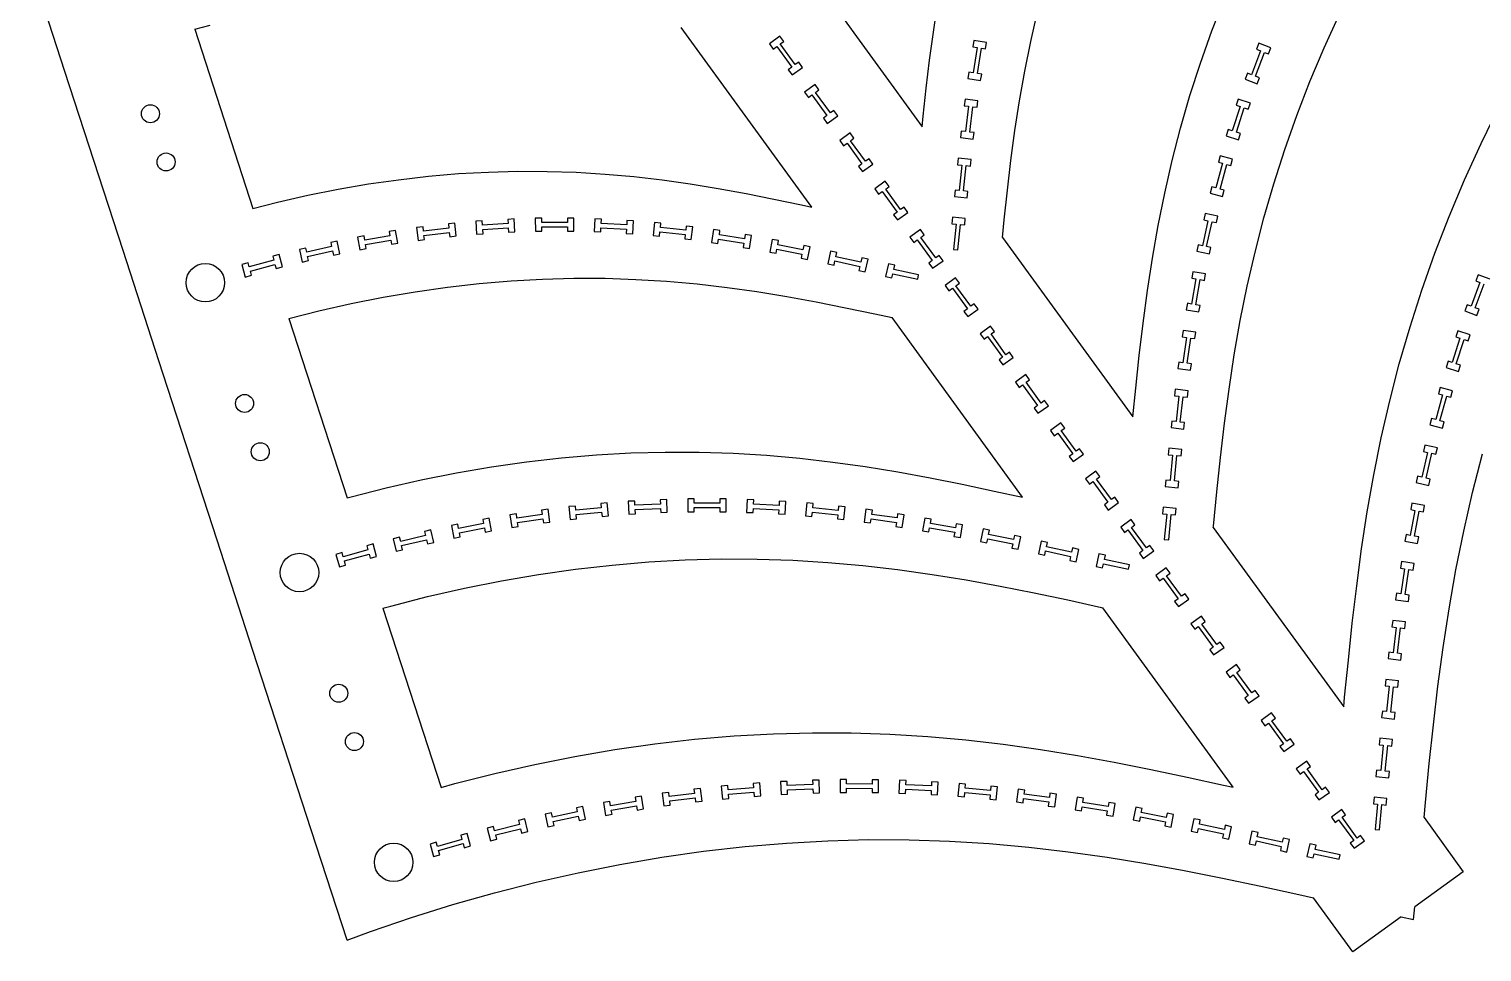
# Model space of a CAD drawing. Header units: inches. Extents: x 4 to 84.1, y 3.9 to 96.4.
# Drawn here: x 47.25 to 68.53, y 58.41 to 71.92 of the extents above; entities that cross this region are included whole.
import ezdxf

# ---------------------------------------------------------------- set-up
doc = ezdxf.new("R2010")
doc.units = ezdxf.units.IN
doc.layers.add('red', color=1, linetype='CONTINUOUS')

msp = doc.modelspace()

# ---------------------------------------------------------------- linework, layer by layer
for p, q in [((58.25, 71.818), (58.097, 71.707)), ((58.306, 71.741), (58.25, 71.818)), ((58.256, 71.704), (58.306, 71.741)), ((61.091, 71.756), (61.077, 71.662)), ((61.278, 71.726), (61.091, 71.756)), ((61.263, 71.632), (61.278, 71.726)), ((65.263, 71.715), (65.229, 71.626)), ((65.439, 71.648), (65.263, 71.715)), ((58.097, 71.707), (58.153, 71.63)), ((58.153, 71.63), (58.204, 71.666)), ((58.204, 71.666), (58.424, 71.364)), ((58.475, 71.402), (58.256, 71.704)), ((61.077, 71.662), (61.138, 71.652)), ((61.138, 71.652), (61.08, 71.283)), ((61.143, 71.273), (61.201, 71.642)), ((61.201, 71.642), (61.263, 71.632)), ((65.287, 71.604), (65.155, 71.254)), ((65.214, 71.232), (65.347, 71.581)), ((65.229, 71.626), (65.287, 71.604)), ((65.347, 71.581), (65.406, 71.559)), ((65.406, 71.559), (65.439, 71.648)), ((58.424, 71.364), (58.373, 71.327)), ((58.373, 71.327), (58.429, 71.25)), ((58.429, 71.25), (58.582, 71.361)), ((58.526, 71.438), (58.475, 71.402)), ((58.582, 71.361), (58.526, 71.438)), ((61.018, 71.293), (61.003, 71.199)), ((61.08, 71.283), (61.018, 71.293)), ((58.765, 71.11), (58.612, 70.999)), ((58.821, 71.033), (58.765, 71.11)), ((61.003, 71.199), (61.19, 71.169)), ((61.205, 71.263), (61.143, 71.273)), ((61.19, 71.169), (61.205, 71.263)), ((65.096, 71.277), (65.062, 71.188)), ((65.062, 71.188), (65.239, 71.12)), ((65.155, 71.254), (65.096, 71.277)), ((65.273, 71.21), (65.214, 71.232)), ((65.239, 71.12), (65.273, 71.21)), ((58.612, 70.999), (58.668, 70.922)), ((58.668, 70.922), (58.718, 70.958)), ((58.718, 70.958), (58.938, 70.656)), ((58.77, 70.996), (58.821, 71.033)), ((58.99, 70.694), (58.77, 70.996)), ((60.962, 70.895), (60.95, 70.8)), ((61.149, 70.872), (60.962, 70.895)), ((61.138, 70.777), (61.149, 70.872)), ((64.96, 70.897), (64.93, 70.806)), ((65.14, 70.839), (64.96, 70.897)), ((58.938, 70.656), (58.887, 70.619)), ((58.943, 70.542), (59.096, 70.654)), ((59.04, 70.731), (58.99, 70.694)), ((59.096, 70.654), (59.04, 70.731)), ((60.95, 70.8), (61.012, 70.792)), ((61.012, 70.792), (60.968, 70.422)), ((61.031, 70.414), (61.076, 70.785)), ((61.076, 70.785), (61.138, 70.777)), ((64.99, 70.787), (64.875, 70.432)), ((64.93, 70.806), (64.99, 70.787)), ((64.935, 70.412), (65.051, 70.767)), ((65.051, 70.767), (65.11, 70.748)), ((65.11, 70.748), (65.14, 70.839)), ((58.887, 70.619), (58.943, 70.542)), ((64.815, 70.451), (64.786, 70.36)), ((64.875, 70.432), (64.815, 70.451)), ((59.279, 70.402), (59.126, 70.291)), ((59.126, 70.291), (59.182, 70.214)), ((59.182, 70.214), (59.233, 70.25)), ((59.233, 70.25), (59.452, 69.948)), ((59.335, 70.325), (59.279, 70.402)), ((59.284, 70.288), (59.335, 70.325)), ((59.504, 69.986), (59.284, 70.288)), ((60.905, 70.429), (60.894, 70.335)), ((60.894, 70.335), (61.082, 70.312)), ((60.968, 70.422), (60.905, 70.429)), ((61.093, 70.406), (61.031, 70.414)), ((61.082, 70.312), (61.093, 70.406)), ((64.786, 70.36), (64.965, 70.302)), ((64.995, 70.393), (64.935, 70.412)), ((64.965, 70.302), (64.995, 70.393)), ((59.555, 70.023), (59.504, 69.986)), ((59.61, 69.946), (59.555, 70.023)), ((60.862, 70.031), (60.852, 69.936)), ((61.05, 70.012), (60.862, 70.031)), ((61.04, 69.917), (61.05, 70.012)), ((64.698, 70.065), (64.673, 69.973)), ((64.88, 70.016), (64.698, 70.065)), ((64.855, 69.924), (64.88, 70.016)), ((59.452, 69.948), (59.402, 69.912)), ((59.402, 69.912), (59.458, 69.835)), ((59.458, 69.835), (59.61, 69.946)), ((60.852, 69.936), (60.914, 69.93)), ((60.914, 69.93), (60.877, 69.558)), ((60.941, 69.552), (60.978, 69.923)), ((60.978, 69.923), (61.04, 69.917)), ((64.733, 69.957), (64.636, 69.596)), ((64.673, 69.973), (64.733, 69.957)), ((64.698, 69.579), (64.795, 69.94)), ((64.795, 69.94), (64.855, 69.924)), ((59.793, 69.694), (59.64, 69.583)), ((59.64, 69.583), (59.696, 69.506)), ((59.849, 69.617), (59.793, 69.694)), ((59.799, 69.58), (59.849, 69.617)), ((60.018, 69.278), (59.799, 69.58)), ((64.575, 69.612), (64.551, 69.52)), ((64.636, 69.596), (64.575, 69.612)), ((59.696, 69.506), (59.747, 69.543)), ((59.747, 69.543), (59.966, 69.24)), ((60.815, 69.564), (60.806, 69.469)), ((60.806, 69.469), (60.994, 69.451)), ((60.877, 69.558), (60.815, 69.564)), ((61.003, 69.545), (60.941, 69.552)), ((60.994, 69.451), (61.003, 69.545)), ((64.551, 69.52), (64.733, 69.471)), ((64.758, 69.563), (64.698, 69.579)), ((64.733, 69.471), (64.758, 69.563)), ((59.966, 69.24), (59.916, 69.204)), ((59.916, 69.204), (59.972, 69.127)), ((59.972, 69.127), (60.125, 69.238)), ((60.069, 69.315), (60.018, 69.278)), ((60.125, 69.238), (60.069, 69.315)), ((60.777, 69.167), (60.768, 69.072)), ((60.965, 69.148), (60.777, 69.167)), ((64.477, 69.221), (64.457, 69.128)), ((64.662, 69.181), (64.477, 69.221)), ((64.642, 69.088), (64.662, 69.181)), ((52.622, 68.972), (52.528, 68.956)), ((52.528, 68.956), (52.539, 68.894)), ((52.654, 68.785), (52.622, 68.972)), ((53.023, 69.027), (52.928, 69.016)), ((52.928, 69.016), (52.95, 68.828)), ((53.03, 68.964), (53.023, 69.027)), ((53.401, 69.008), (53.03, 68.964)), ((53.037, 68.901), (53.408, 68.944)), ((53.488, 69.081), (53.394, 69.07)), ((53.394, 69.07), (53.401, 69.008)), ((53.408, 68.944), (53.415, 68.882)), ((53.51, 68.893), (53.488, 69.081)), ((53.891, 69.114), (53.796, 69.108)), ((53.796, 69.108), (53.807, 68.919)), ((53.895, 69.051), (53.891, 69.114)), ((54.268, 69.074), (53.895, 69.051)), ((53.899, 68.987), (54.272, 69.01)), ((53.902, 68.925), (53.899, 68.987)), ((54.359, 69.142), (54.264, 69.136)), ((54.264, 69.136), (54.268, 69.074)), ((54.272, 69.01), (54.275, 68.947)), ((54.275, 68.947), (54.37, 68.953)), ((54.37, 68.953), (54.359, 69.142)), ((54.763, 69.152), (54.668, 69.151)), ((54.668, 69.151), (54.669, 68.962)), ((54.669, 68.962), (54.764, 68.963)), ((54.763, 69.089), (54.763, 69.152)), ((55.137, 69.09), (54.763, 69.089)), ((54.764, 69.025), (55.137, 69.026)), ((54.764, 68.963), (54.764, 69.025)), ((55.232, 69.153), (55.137, 69.153)), ((55.137, 69.153), (55.137, 69.09)), ((55.137, 69.026), (55.137, 68.964)), ((55.137, 68.964), (55.233, 68.964)), ((55.233, 68.964), (55.232, 69.153)), ((55.541, 69.145), (55.531, 68.956)), ((55.531, 68.956), (55.626, 68.951)), ((55.636, 69.14), (55.541, 69.145)), ((55.626, 68.951), (55.629, 69.013)), ((55.629, 69.013), (56.002, 68.993)), ((55.633, 69.077), (55.636, 69.14)), ((56.006, 69.057), (55.633, 69.077)), ((56.002, 68.993), (55.999, 68.931)), ((56.009, 69.119), (56.006, 69.057)), ((56.104, 69.114), (56.009, 69.119)), ((56.094, 68.925), (56.104, 69.114)), ((56.412, 69.089), (56.392, 68.901)), ((56.507, 69.078), (56.412, 69.089)), ((56.486, 68.89), (56.493, 68.952)), ((56.493, 68.952), (56.864, 68.912)), ((56.5, 69.016), (56.507, 69.078)), ((56.871, 68.975), (56.5, 69.016)), ((56.878, 69.037), (56.871, 68.975)), ((56.973, 69.027), (56.878, 69.037)), ((56.952, 68.839), (56.973, 69.027)), ((57.278, 68.986), (57.249, 68.799)), ((57.372, 68.971), (57.278, 68.986)), ((57.363, 68.909), (57.372, 68.971)), ((60.308, 68.986), (60.155, 68.875)), ((60.364, 68.909), (60.308, 68.986)), ((60.768, 69.072), (60.83, 69.066)), ((60.83, 69.066), (60.794, 68.694)), ((60.857, 68.688), (60.894, 69.06)), ((60.894, 69.06), (60.956, 69.054)), ((60.956, 69.054), (60.965, 69.148)), ((64.518, 69.115), (64.438, 68.75)), ((64.457, 69.128), (64.518, 69.115)), ((64.5, 68.736), (64.581, 69.101)), ((64.581, 69.101), (64.642, 69.088)), ((51.684, 68.736), (51.32, 68.655)), ((51.764, 68.818), (51.671, 68.797)), ((51.671, 68.797), (51.684, 68.736)), ((51.805, 68.633), (51.764, 68.818)), ((52.16, 68.893), (52.066, 68.877)), ((52.066, 68.877), (52.098, 68.691)), ((52.171, 68.832), (52.16, 68.893)), ((52.539, 68.894), (52.171, 68.832)), ((52.181, 68.769), (52.55, 68.831)), ((52.192, 68.707), (52.181, 68.769)), ((52.55, 68.831), (52.56, 68.77)), ((52.56, 68.77), (52.654, 68.785)), ((52.95, 68.828), (53.044, 68.839)), ((53.044, 68.839), (53.037, 68.901)), ((53.415, 68.882), (53.51, 68.893)), ((53.807, 68.919), (53.902, 68.925)), ((55.999, 68.931), (56.094, 68.925)), ((56.392, 68.901), (56.486, 68.89)), ((56.864, 68.912), (56.858, 68.85)), ((56.858, 68.85), (56.952, 68.839)), ((57.249, 68.799), (57.343, 68.784)), ((57.343, 68.784), (57.353, 68.846)), ((57.353, 68.846), (57.721, 68.787)), ((57.731, 68.85), (57.363, 68.909)), ((57.721, 68.787), (57.712, 68.725)), ((57.741, 68.912), (57.731, 68.85)), ((57.835, 68.897), (57.741, 68.912)), ((57.806, 68.711), (57.835, 68.897)), ((58.138, 68.843), (58.101, 68.657)), ((58.231, 68.824), (58.138, 68.843)), ((58.219, 68.763), (58.231, 68.824)), ((58.586, 68.691), (58.219, 68.763)), ((58.598, 68.752), (58.586, 68.691)), ((58.691, 68.734), (58.598, 68.752)), ((58.655, 68.549), (58.691, 68.734)), ((60.155, 68.875), (60.211, 68.798)), ((60.211, 68.798), (60.261, 68.835)), ((60.261, 68.835), (60.481, 68.533)), ((60.313, 68.872), (60.364, 68.909)), ((60.533, 68.57), (60.313, 68.872)), ((64.377, 68.763), (64.356, 68.67)), ((64.438, 68.75), (64.377, 68.763)), ((64.561, 68.723), (64.5, 68.736)), ((50.838, 68.536), (50.478, 68.438)), ((50.914, 68.622), (50.822, 68.596)), ((50.822, 68.596), (50.838, 68.536)), ((50.964, 68.439), (50.914, 68.622)), ((51.306, 68.716), (51.213, 68.696)), ((51.213, 68.696), (51.254, 68.511)), ((51.254, 68.511), (51.347, 68.532)), ((51.32, 68.655), (51.306, 68.716)), ((51.333, 68.593), (51.698, 68.674)), ((51.347, 68.532), (51.333, 68.593)), ((51.698, 68.674), (51.712, 68.613)), ((51.712, 68.613), (51.805, 68.633)), ((52.098, 68.691), (52.192, 68.707)), ((57.712, 68.725), (57.806, 68.711)), ((58.101, 68.657), (58.195, 68.639)), ((58.195, 68.639), (58.207, 68.7)), ((58.207, 68.7), (58.573, 68.628)), ((58.573, 68.628), (58.561, 68.567)), ((58.561, 68.567), (58.655, 68.549)), ((58.99, 68.671), (58.95, 68.486)), ((59.083, 68.65), (58.99, 68.671)), ((59.043, 68.466), (59.056, 68.527)), ((59.056, 68.527), (59.421, 68.447)), ((59.07, 68.589), (59.083, 68.65)), ((59.435, 68.51), (59.07, 68.589)), ((59.448, 68.571), (59.435, 68.51)), ((59.541, 68.551), (59.448, 68.571)), ((59.501, 68.366), (59.541, 68.551)), ((60.481, 68.533), (60.43, 68.496)), ((60.486, 68.419), (60.639, 68.53)), ((60.583, 68.607), (60.533, 68.57)), ((60.639, 68.53), (60.583, 68.607)), ((60.794, 68.694), (60.857, 68.688)), ((64.356, 68.67), (64.541, 68.63)), ((64.541, 68.63), (64.561, 68.723)), ((50.462, 68.498), (50.37, 68.473)), ((50.37, 68.473), (50.419, 68.291)), ((50.419, 68.291), (50.511, 68.316)), ((50.478, 68.438), (50.462, 68.498)), ((50.495, 68.376), (50.855, 68.474)), ((50.511, 68.316), (50.495, 68.376)), ((50.855, 68.474), (50.872, 68.414)), ((50.872, 68.414), (50.964, 68.439)), ((58.95, 68.486), (59.043, 68.466)), ((59.421, 68.447), (59.408, 68.386)), ((59.408, 68.386), (59.501, 68.366)), ((59.838, 68.484), (59.797, 68.3)), ((59.931, 68.464), (59.838, 68.484)), ((59.89, 68.279), (59.903, 68.34)), ((59.903, 68.34), (60.268, 68.26)), ((59.917, 68.403), (59.931, 68.464)), ((60.282, 68.323), (59.917, 68.403)), ((60.268, 68.26), (60.282, 68.323)), ((60.43, 68.496), (60.486, 68.419)), ((64.297, 68.368), (64.281, 68.274)), ((64.484, 68.336), (64.297, 68.368)), ((64.467, 68.242), (64.484, 68.336)), ((68.477, 68.324), (68.443, 68.234)), ((68.654, 68.258), (68.477, 68.324)), ((59.797, 68.3), (59.89, 68.279)), ((60.822, 68.278), (60.669, 68.167)), ((60.669, 68.167), (60.725, 68.09)), ((60.725, 68.09), (60.776, 68.127)), ((60.776, 68.127), (60.995, 67.825)), ((60.878, 68.201), (60.822, 68.278)), ((60.827, 68.164), (60.878, 68.201)), ((61.047, 67.862), (60.827, 68.164)), ((64.343, 68.264), (64.278, 67.896)), ((64.281, 68.274), (64.343, 68.264)), ((64.341, 67.885), (64.406, 68.253)), ((64.406, 68.253), (64.467, 68.242)), ((68.502, 68.213), (68.372, 67.862)), ((68.432, 67.84), (68.562, 68.19)), ((68.443, 68.234), (68.502, 68.213)), ((61.097, 67.899), (61.047, 67.862)), ((61.153, 67.822), (61.097, 67.899)), ((64.217, 67.907), (64.2, 67.813)), ((64.278, 67.896), (64.217, 67.907)), ((64.403, 67.874), (64.341, 67.885)), ((68.314, 67.884), (68.28, 67.795)), ((68.372, 67.862), (68.314, 67.884)), ((60.995, 67.825), (60.945, 67.788)), ((60.945, 67.788), (61.001, 67.711)), ((61.001, 67.711), (61.153, 67.822)), ((64.2, 67.813), (64.387, 67.78)), ((64.387, 67.78), (64.403, 67.874)), ((68.28, 67.795), (68.458, 67.729)), ((68.491, 67.818), (68.432, 67.84)), ((68.458, 67.729), (68.491, 67.818)), ((61.336, 67.57), (61.183, 67.459)), ((61.183, 67.459), (61.239, 67.382)), ((61.392, 67.493), (61.336, 67.57)), ((61.342, 67.457), (61.392, 67.493)), ((61.561, 67.154), (61.342, 67.457)), ((64.154, 67.509), (64.141, 67.415)), ((64.341, 67.484), (64.154, 67.509)), ((64.328, 67.389), (64.341, 67.484)), ((68.18, 67.504), (68.151, 67.413)), ((68.36, 67.446), (68.18, 67.504)), ((61.239, 67.382), (61.29, 67.419)), ((61.29, 67.419), (61.509, 67.117)), ((64.141, 67.415), (64.203, 67.406)), ((64.203, 67.406), (64.152, 67.036)), ((64.215, 67.028), (64.266, 67.398)), ((64.266, 67.398), (64.328, 67.389)), ((68.21, 67.394), (68.096, 67.039)), ((68.151, 67.413), (68.21, 67.394)), ((68.156, 67.019), (68.271, 67.375)), ((68.271, 67.375), (68.33, 67.356)), ((68.33, 67.356), (68.36, 67.446)), ((61.509, 67.117), (61.459, 67.08)), ((61.459, 67.08), (61.515, 67.003)), ((61.515, 67.003), (61.668, 67.114)), ((61.612, 67.191), (61.561, 67.154)), ((61.668, 67.114), (61.612, 67.191)), ((64.09, 67.045), (64.077, 66.95)), ((64.152, 67.036), (64.09, 67.045)), ((64.277, 67.019), (64.215, 67.028)), ((68.036, 67.058), (68.007, 66.967)), ((68.096, 67.039), (68.036, 67.058)), ((61.851, 66.862), (61.698, 66.751)), ((61.907, 66.785), (61.851, 66.862)), ((64.077, 66.95), (64.264, 66.925)), ((64.264, 66.925), (64.277, 67.019)), ((68.007, 66.967), (68.187, 66.909)), ((68.216, 67), (68.156, 67.019)), ((68.187, 66.909), (68.216, 67)), ((61.698, 66.751), (61.754, 66.674)), ((61.754, 66.674), (61.804, 66.711)), ((61.804, 66.711), (62.024, 66.409)), ((61.856, 66.749), (61.907, 66.785)), ((62.076, 66.446), (61.856, 66.749)), ((64.04, 66.647), (64.03, 66.552)), ((64.228, 66.626), (64.04, 66.647)), ((64.217, 66.531), (64.228, 66.626)), ((67.919, 66.672), (67.894, 66.581)), ((68.101, 66.622), (67.919, 66.672)), ((68.076, 66.531), (68.101, 66.622)), ((62.024, 66.409), (61.973, 66.372)), ((62.029, 66.295), (62.182, 66.406)), ((62.126, 66.483), (62.076, 66.446)), ((62.182, 66.406), (62.126, 66.483)), ((64.03, 66.552), (64.092, 66.545)), ((64.092, 66.545), (64.051, 66.174)), ((64.114, 66.167), (64.155, 66.538)), ((64.155, 66.538), (64.217, 66.531)), ((67.954, 66.564), (67.855, 66.204)), ((67.894, 66.581), (67.954, 66.564)), ((67.917, 66.187), (68.016, 66.547)), ((68.016, 66.547), (68.076, 66.531)), ((61.973, 66.372), (62.029, 66.295)), ((63.988, 66.181), (63.978, 66.086)), ((64.051, 66.174), (63.988, 66.181)), ((67.795, 66.22), (67.77, 66.128)), ((67.855, 66.204), (67.795, 66.22)), ((67.977, 66.17), (67.917, 66.187)), ((62.365, 66.155), (62.212, 66.043)), ((62.212, 66.043), (62.268, 65.966)), ((62.268, 65.966), (62.319, 66.003)), ((62.319, 66.003), (62.538, 65.701)), ((62.421, 66.078), (62.365, 66.155)), ((62.37, 66.041), (62.421, 66.078)), ((62.59, 65.739), (62.37, 66.041)), ((63.978, 66.086), (64.166, 66.065)), ((64.176, 66.16), (64.114, 66.167)), ((64.166, 66.065), (64.176, 66.16)), ((67.77, 66.128), (67.952, 66.078)), ((67.952, 66.078), (67.977, 66.17)), ((62.64, 65.775), (62.59, 65.739)), ((62.696, 65.698), (62.64, 65.775)), ((63.947, 65.783), (63.938, 65.688)), ((64.136, 65.765), (63.947, 65.783)), ((64.126, 65.67), (64.136, 65.765)), ((67.695, 65.83), (67.674, 65.737)), ((67.879, 65.788), (67.695, 65.83)), ((67.858, 65.695), (67.879, 65.788)), ((62.538, 65.701), (62.487, 65.664)), ((62.487, 65.664), (62.543, 65.587)), ((62.543, 65.587), (62.696, 65.698)), ((63.938, 65.688), (64, 65.682)), ((64, 65.682), (63.964, 65.31)), ((64.028, 65.304), (64.064, 65.676)), ((64.064, 65.676), (64.126, 65.67)), ((67.735, 65.723), (67.651, 65.359)), ((67.674, 65.737), (67.735, 65.723)), ((67.714, 65.345), (67.797, 65.709)), ((67.797, 65.709), (67.858, 65.695)), ((62.879, 65.447), (62.726, 65.336)), ((62.726, 65.336), (62.782, 65.259)), ((62.935, 65.37), (62.879, 65.447)), ((62.885, 65.333), (62.935, 65.37)), ((63.104, 65.031), (62.885, 65.333)), ((67.59, 65.373), (67.569, 65.28)), ((67.651, 65.359), (67.59, 65.373)), ((67.775, 65.331), (67.714, 65.345)), ((67.753, 65.238), (67.775, 65.331)), ((62.782, 65.259), (62.833, 65.295)), ((62.833, 65.295), (63.052, 64.993)), ((63.902, 65.316), (63.893, 65.222)), ((63.893, 65.222), (64.081, 65.203)), ((63.964, 65.31), (63.902, 65.316)), ((64.09, 65.298), (64.028, 65.304)), ((64.081, 65.203), (64.09, 65.298)), ((67.569, 65.28), (67.753, 65.238)), ((55.254, 64.937), (55.16, 64.928)), ((55.16, 64.928), (55.178, 64.74)), ((55.261, 64.875), (55.254, 64.937)), ((55.632, 64.911), (55.261, 64.875)), ((55.721, 64.983), (55.626, 64.974)), ((55.626, 64.974), (55.632, 64.911)), ((55.739, 64.795), (55.721, 64.983)), ((56.123, 65.01), (56.028, 65.006)), ((56.028, 65.006), (56.038, 64.817)), ((56.127, 64.948), (56.123, 65.01)), ((56.5, 64.966), (56.127, 64.948)), ((56.13, 64.884), (56.503, 64.902)), ((56.592, 65.033), (56.496, 65.029)), ((56.496, 65.029), (56.5, 64.966)), ((56.503, 64.902), (56.506, 64.84)), ((56.601, 64.845), (56.592, 65.033)), ((56.995, 65.041), (56.9, 65.041)), ((56.9, 65.041), (56.9, 64.852)), ((56.995, 64.978), (56.995, 65.041)), ((57.369, 64.978), (56.995, 64.978)), ((56.995, 64.852), (56.995, 64.914)), ((56.995, 64.914), (57.369, 64.914)), ((57.464, 65.041), (57.369, 65.041)), ((57.369, 65.041), (57.369, 64.978)), ((57.369, 64.914), (57.369, 64.852)), ((57.464, 64.852), (57.464, 65.041)), ((57.772, 65.033), (57.763, 64.844)), ((57.867, 65.028), (57.772, 65.033)), ((57.858, 64.84), (57.861, 64.902)), ((57.861, 64.902), (58.234, 64.883)), ((57.864, 64.966), (57.867, 65.028)), ((58.237, 64.947), (57.864, 64.966)), ((58.24, 65.01), (58.237, 64.947)), ((58.335, 65.005), (58.24, 65.01)), ((58.326, 64.816), (58.335, 65.005)), ((58.643, 64.982), (58.624, 64.794)), ((58.737, 64.973), (58.643, 64.982)), ((58.731, 64.91), (58.737, 64.973)), ((59.103, 64.874), (58.731, 64.91)), ((59.109, 64.936), (59.103, 64.874)), ((59.204, 64.927), (59.109, 64.936)), ((59.185, 64.739), (59.204, 64.927)), ((63.052, 64.993), (63.002, 64.956)), ((63.002, 64.956), (63.058, 64.879)), ((63.058, 64.879), (63.211, 64.99)), ((63.155, 65.067), (63.104, 65.031)), ((63.211, 64.99), (63.155, 65.067)), ((63.864, 64.92), (63.855, 64.825)), ((64.052, 64.901), (63.864, 64.92)), ((64.043, 64.806), (64.052, 64.901)), ((67.507, 64.98), (67.489, 64.886)), ((67.692, 64.945), (67.507, 64.98)), ((67.675, 64.851), (67.692, 64.945)), ((53.992, 64.758), (53.899, 64.74)), ((53.899, 64.74), (53.91, 64.679)), ((54.028, 64.573), (53.992, 64.758)), ((54.39, 64.823), (54.296, 64.809)), ((54.296, 64.809), (54.323, 64.622)), ((54.399, 64.761), (54.39, 64.823)), ((54.769, 64.815), (54.399, 64.761)), ((54.408, 64.698), (54.778, 64.752)), ((54.417, 64.636), (54.408, 64.698)), ((54.854, 64.89), (54.76, 64.877)), ((54.76, 64.877), (54.769, 64.815)), ((54.778, 64.752), (54.787, 64.69)), ((54.787, 64.69), (54.881, 64.703)), ((54.881, 64.703), (54.854, 64.89)), ((55.178, 64.74), (55.273, 64.749)), ((55.267, 64.811), (55.639, 64.848)), ((55.273, 64.749), (55.267, 64.811)), ((55.639, 64.848), (55.645, 64.785)), ((55.645, 64.785), (55.739, 64.795)), ((56.038, 64.817), (56.133, 64.822)), ((56.133, 64.822), (56.13, 64.884)), ((56.506, 64.84), (56.601, 64.845)), ((56.9, 64.852), (56.995, 64.852)), ((57.369, 64.852), (57.464, 64.852)), ((57.763, 64.844), (57.858, 64.84)), ((58.234, 64.883), (58.231, 64.821)), ((58.231, 64.821), (58.326, 64.816)), ((58.624, 64.794), (58.719, 64.784)), ((58.719, 64.784), (58.725, 64.847)), ((58.725, 64.847), (59.097, 64.81)), ((59.097, 64.81), (59.091, 64.748)), ((59.091, 64.748), (59.185, 64.739)), ((59.509, 64.89), (59.483, 64.703)), ((59.483, 64.703), (59.577, 64.689)), ((59.604, 64.876), (59.509, 64.89)), ((59.577, 64.689), (59.586, 64.751)), ((59.586, 64.751), (59.956, 64.698)), ((59.595, 64.814), (59.604, 64.876)), ((59.965, 64.762), (59.595, 64.814)), ((59.956, 64.698), (59.947, 64.636)), ((59.973, 64.824), (59.965, 64.762)), ((60.068, 64.81), (59.973, 64.824)), ((60.041, 64.623), (60.068, 64.81)), ((60.371, 64.761), (60.337, 64.575)), ((60.465, 64.744), (60.371, 64.761)), ((60.454, 64.682), (60.465, 64.744)), ((63.393, 64.739), (63.241, 64.628)), ((63.449, 64.662), (63.393, 64.739)), ((63.855, 64.825), (63.917, 64.819)), ((63.917, 64.819), (63.88, 64.447)), ((63.944, 64.441), (63.981, 64.812)), ((63.981, 64.812), (64.043, 64.806)), ((67.551, 64.874), (67.482, 64.507)), ((67.489, 64.886), (67.551, 64.874)), ((67.545, 64.496), (67.613, 64.863)), ((67.613, 64.863), (67.675, 64.851)), ((52.681, 64.48), (52.588, 64.459)), ((52.696, 64.42), (52.681, 64.48)), ((53.059, 64.505), (52.696, 64.42)), ((53.137, 64.588), (53.045, 64.566)), ((53.045, 64.566), (53.059, 64.505)), ((53.181, 64.404), (53.137, 64.588)), ((53.532, 64.67), (53.438, 64.652)), ((53.438, 64.652), (53.474, 64.467)), ((53.474, 64.467), (53.567, 64.485)), ((53.544, 64.609), (53.532, 64.67)), ((53.91, 64.679), (53.544, 64.609)), ((53.556, 64.546), (53.922, 64.616)), ((53.567, 64.485), (53.556, 64.546)), ((53.922, 64.616), (53.934, 64.555)), ((53.934, 64.555), (54.028, 64.573)), ((54.323, 64.622), (54.417, 64.636)), ((59.947, 64.636), (60.041, 64.623)), ((60.337, 64.575), (60.431, 64.558)), ((60.431, 64.558), (60.442, 64.619)), ((60.442, 64.619), (60.81, 64.553)), ((60.821, 64.616), (60.454, 64.682)), ((60.81, 64.553), (60.799, 64.492)), ((60.799, 64.492), (60.893, 64.475)), ((60.832, 64.678), (60.821, 64.616)), ((60.926, 64.661), (60.832, 64.678)), ((60.893, 64.475), (60.926, 64.661)), ((61.226, 64.602), (61.188, 64.417)), ((61.32, 64.583), (61.226, 64.602)), ((61.307, 64.522), (61.32, 64.583)), ((61.673, 64.446), (61.307, 64.522)), ((61.685, 64.507), (61.673, 64.446)), ((61.779, 64.488), (61.685, 64.507)), ((61.74, 64.303), (61.779, 64.488)), ((63.241, 64.628), (63.297, 64.551)), ((63.297, 64.551), (63.347, 64.587)), ((63.347, 64.587), (63.567, 64.285)), ((63.399, 64.625), (63.449, 64.662)), ((63.618, 64.323), (63.399, 64.625)), ((67.42, 64.519), (67.403, 64.425)), ((67.482, 64.507), (67.42, 64.519)), ((67.606, 64.484), (67.545, 64.496)), ((67.588, 64.39), (67.606, 64.484)), ((52.216, 64.296), (51.856, 64.195)), ((52.291, 64.382), (52.199, 64.356)), ((52.199, 64.356), (52.216, 64.296)), ((52.342, 64.2), (52.291, 64.382)), ((52.588, 64.459), (52.632, 64.275)), ((52.632, 64.275), (52.725, 64.296)), ((52.71, 64.357), (53.074, 64.443)), ((52.725, 64.296), (52.71, 64.357)), ((53.074, 64.443), (53.088, 64.382)), ((53.088, 64.382), (53.181, 64.404)), ((61.188, 64.417), (61.281, 64.398)), ((61.281, 64.398), (61.294, 64.459)), ((61.294, 64.459), (61.66, 64.384)), ((61.66, 64.384), (61.647, 64.322)), ((61.647, 64.322), (61.74, 64.303)), ((62.076, 64.424), (62.036, 64.239)), ((62.169, 64.403), (62.076, 64.424)), ((62.129, 64.218), (62.142, 64.279)), ((62.142, 64.279), (62.507, 64.199)), ((62.156, 64.342), (62.169, 64.403)), ((62.521, 64.262), (62.156, 64.342)), ((62.534, 64.323), (62.521, 64.262)), ((62.627, 64.302), (62.534, 64.323)), ((62.587, 64.118), (62.627, 64.302)), ((63.567, 64.285), (63.516, 64.248)), ((63.572, 64.171), (63.725, 64.283)), ((63.669, 64.36), (63.618, 64.323)), ((63.725, 64.283), (63.669, 64.36)), ((63.88, 64.447), (63.944, 64.441)), ((67.403, 64.425), (67.588, 64.39)), ((51.839, 64.255), (51.748, 64.229)), ((51.748, 64.229), (51.799, 64.047)), ((51.799, 64.047), (51.89, 64.073)), ((51.856, 64.195), (51.839, 64.255)), ((51.874, 64.133), (52.233, 64.234)), ((51.89, 64.073), (51.874, 64.133)), ((52.233, 64.234), (52.25, 64.174)), ((52.25, 64.174), (52.342, 64.2)), ((62.036, 64.239), (62.129, 64.218)), ((62.507, 64.199), (62.494, 64.138)), ((62.494, 64.138), (62.587, 64.118)), ((62.923, 64.236), (62.883, 64.051)), ((62.883, 64.051), (62.976, 64.031)), ((63.016, 64.216), (62.923, 64.236)), ((62.976, 64.031), (62.989, 64.092)), ((62.989, 64.092), (63.354, 64.012)), ((63.003, 64.155), (63.016, 64.216)), ((63.368, 64.075), (63.003, 64.155)), ((63.354, 64.012), (63.368, 64.075)), ((63.516, 64.248), (63.572, 64.171)), ((67.352, 64.123), (67.337, 64.029)), ((67.538, 64.094), (67.352, 64.123)), ((67.524, 64), (67.538, 64.094)), ((63.908, 64.031), (63.755, 63.92)), ((63.755, 63.92), (63.811, 63.843)), ((63.811, 63.843), (63.861, 63.879)), ((63.861, 63.879), (64.081, 63.577)), ((63.964, 63.954), (63.908, 64.031)), ((63.913, 63.917), (63.964, 63.954)), ((64.133, 63.615), (63.913, 63.917)), ((67.337, 64.029), (67.399, 64.019)), ((67.399, 64.019), (67.343, 63.65)), ((67.406, 63.64), (67.462, 64.01)), ((67.462, 64.01), (67.524, 64)), ((64.183, 63.652), (64.133, 63.615)), ((64.239, 63.575), (64.183, 63.652)), ((67.281, 63.659), (67.267, 63.565)), ((67.343, 63.65), (67.281, 63.659)), ((67.468, 63.631), (67.406, 63.64)), ((67.454, 63.537), (67.468, 63.631)), ((64.081, 63.577), (64.03, 63.541)), ((64.03, 63.541), (64.086, 63.464)), ((64.086, 63.464), (64.239, 63.575)), ((67.267, 63.565), (67.454, 63.537)), ((64.422, 63.323), (64.269, 63.212)), ((64.269, 63.212), (64.325, 63.135)), ((64.478, 63.246), (64.422, 63.323)), ((64.428, 63.209), (64.478, 63.246)), ((64.647, 62.907), (64.428, 63.209)), ((67.226, 63.262), (67.214, 63.167)), ((67.413, 63.239), (67.226, 63.262)), ((67.401, 63.144), (67.413, 63.239)), ((64.325, 63.135), (64.376, 63.172)), ((64.376, 63.172), (64.595, 62.869)), ((67.214, 63.167), (67.276, 63.16)), ((67.276, 63.16), (67.23, 62.789)), ((67.293, 62.781), (67.339, 63.152)), ((67.339, 63.152), (67.401, 63.144)), ((64.595, 62.869), (64.545, 62.833)), ((64.545, 62.833), (64.601, 62.756)), ((64.601, 62.756), (64.754, 62.867)), ((64.698, 62.944), (64.647, 62.907)), ((64.754, 62.867), (64.698, 62.944)), ((67.168, 62.797), (67.156, 62.702)), ((67.23, 62.789), (67.168, 62.797)), ((67.355, 62.774), (67.293, 62.781)), ((67.344, 62.679), (67.355, 62.774)), ((64.936, 62.615), (64.784, 62.504)), ((64.992, 62.538), (64.936, 62.615)), ((67.156, 62.702), (67.344, 62.679)), ((64.784, 62.504), (64.84, 62.427)), ((64.84, 62.427), (64.89, 62.464)), ((64.89, 62.464), (65.11, 62.162)), ((64.942, 62.501), (64.992, 62.538)), ((65.161, 62.199), (64.942, 62.501)), ((67.122, 62.399), (67.112, 62.304)), ((67.31, 62.379), (67.122, 62.399)), ((67.3, 62.284), (67.31, 62.379)), ((65.11, 62.162), (65.059, 62.125)), ((65.115, 62.048), (65.268, 62.159)), ((65.212, 62.236), (65.161, 62.199)), ((65.268, 62.159), (65.212, 62.236)), ((67.112, 62.304), (67.174, 62.298)), ((67.174, 62.298), (67.136, 61.926)), ((67.199, 61.92), (67.238, 62.291)), ((67.238, 62.291), (67.3, 62.284)), ((65.059, 62.125), (65.115, 62.048)), ((67.073, 61.933), (67.063, 61.838)), ((67.136, 61.926), (67.073, 61.933)), ((65.451, 61.907), (65.298, 61.796)), ((65.298, 61.796), (65.354, 61.719)), ((65.354, 61.719), (65.404, 61.756)), ((65.404, 61.756), (65.624, 61.454)), ((65.507, 61.83), (65.451, 61.907)), ((65.456, 61.793), (65.507, 61.83)), ((65.676, 61.491), (65.456, 61.793)), ((67.063, 61.838), (67.251, 61.818)), ((67.261, 61.913), (67.199, 61.92)), ((67.251, 61.818), (67.261, 61.913)), ((65.726, 61.528), (65.676, 61.491)), ((65.782, 61.451), (65.726, 61.528)), ((67.034, 61.535), (67.025, 61.44)), ((67.222, 61.517), (67.034, 61.535)), ((67.213, 61.422), (67.222, 61.517)), ((65.624, 61.454), (65.573, 61.417)), ((65.573, 61.417), (65.629, 61.34)), ((65.629, 61.34), (65.782, 61.451)), ((67.025, 61.44), (67.087, 61.434)), ((67.087, 61.434), (67.051, 61.063)), ((67.115, 61.056), (67.151, 61.428)), ((67.151, 61.428), (67.213, 61.422)), ((65.965, 61.199), (65.812, 61.088)), ((65.812, 61.088), (65.868, 61.011)), ((66.021, 61.122), (65.965, 61.199)), ((65.97, 61.086), (66.021, 61.122)), ((66.19, 60.783), (65.97, 61.086)), ((66.989, 61.069), (66.98, 60.974)), ((67.051, 61.063), (66.989, 61.069)), ((57.954, 60.882), (57.859, 60.874)), ((57.859, 60.874), (57.864, 60.812)), ((57.969, 60.693), (57.954, 60.882)), ((58.356, 60.905), (58.26, 60.901)), ((58.26, 60.901), (58.268, 60.712)), ((58.358, 60.843), (58.356, 60.905)), ((58.731, 60.858), (58.358, 60.843)), ((58.824, 60.924), (58.729, 60.92)), ((58.729, 60.92), (58.731, 60.858)), ((58.832, 60.735), (58.824, 60.924)), ((59.132, 60.93), (59.131, 60.741)), ((59.227, 60.93), (59.132, 60.93)), ((59.227, 60.867), (59.227, 60.93)), ((59.6, 60.866), (59.227, 60.867)), ((59.696, 60.929), (59.6, 60.929)), ((59.6, 60.929), (59.6, 60.866)), ((59.695, 60.74), (59.696, 60.929)), ((60.003, 60.921), (59.994, 60.732)), ((60.098, 60.917), (60.003, 60.921)), ((60.095, 60.854), (60.098, 60.917)), ((60.471, 60.899), (60.468, 60.837)), ((60.567, 60.895), (60.471, 60.899)), ((60.558, 60.706), (60.567, 60.895)), ((60.873, 60.874), (60.857, 60.686)), ((60.968, 60.866), (60.873, 60.874)), ((60.963, 60.803), (60.968, 60.866)), ((65.868, 61.011), (65.919, 61.048)), ((65.919, 61.048), (66.138, 60.746)), ((66.98, 60.974), (67.168, 60.956)), ((67.177, 61.05), (67.115, 61.056)), ((67.168, 60.956), (67.177, 61.05)), ((56.222, 60.687), (56.128, 60.671)), ((56.128, 60.671), (56.139, 60.609)), ((56.253, 60.5), (56.222, 60.687)), ((56.621, 60.743), (56.526, 60.731)), ((56.526, 60.731), (56.55, 60.544)), ((56.629, 60.681), (56.621, 60.743)), ((56.999, 60.728), (56.629, 60.681)), ((56.637, 60.618), (57.007, 60.665)), ((57.086, 60.802), (56.991, 60.79)), ((56.991, 60.79), (56.999, 60.728)), ((57.007, 60.665), (57.015, 60.603)), ((57.109, 60.615), (57.086, 60.802)), ((57.486, 60.842), (57.392, 60.834)), ((57.392, 60.834), (57.407, 60.646)), ((57.407, 60.646), (57.502, 60.654)), ((57.492, 60.78), (57.486, 60.842)), ((57.864, 60.812), (57.492, 60.78)), ((57.497, 60.716), (57.869, 60.748)), ((57.502, 60.654), (57.497, 60.716)), ((57.869, 60.748), (57.874, 60.685)), ((57.874, 60.685), (57.969, 60.693)), ((58.268, 60.712), (58.363, 60.716)), ((58.361, 60.779), (58.734, 60.794)), ((58.363, 60.716), (58.361, 60.779)), ((58.734, 60.794), (58.737, 60.732)), ((58.737, 60.732), (58.832, 60.735)), ((59.131, 60.741), (59.226, 60.741)), ((59.226, 60.741), (59.226, 60.803)), ((59.226, 60.803), (59.6, 60.802)), ((59.6, 60.802), (59.6, 60.74)), ((59.6, 60.74), (59.695, 60.74)), ((59.994, 60.732), (60.089, 60.728)), ((60.089, 60.728), (60.092, 60.79)), ((60.092, 60.79), (60.465, 60.773)), ((60.468, 60.837), (60.095, 60.854)), ((60.465, 60.773), (60.463, 60.711)), ((60.463, 60.711), (60.558, 60.706)), ((60.857, 60.686), (60.951, 60.677)), ((60.951, 60.677), (60.957, 60.74)), ((60.957, 60.74), (61.329, 60.706)), ((61.335, 60.77), (60.963, 60.803)), ((61.329, 60.706), (61.323, 60.644)), ((61.323, 60.644), (61.418, 60.636)), ((61.34, 60.832), (61.335, 60.77)), ((61.435, 60.824), (61.34, 60.832)), ((61.418, 60.636), (61.435, 60.824)), ((61.74, 60.79), (61.716, 60.603)), ((61.835, 60.778), (61.74, 60.79)), ((61.811, 60.591), (61.819, 60.653)), ((61.819, 60.653), (62.189, 60.605)), ((61.827, 60.716), (61.835, 60.778)), ((62.197, 60.668), (61.827, 60.716)), ((62.205, 60.73), (62.197, 60.668)), ((62.3, 60.718), (62.205, 60.73)), ((62.276, 60.53), (62.3, 60.718)), ((62.603, 60.673), (62.573, 60.486)), ((62.697, 60.657), (62.603, 60.673)), ((62.687, 60.596), (62.697, 60.657)), ((66.138, 60.746), (66.088, 60.709)), ((66.088, 60.709), (66.144, 60.632)), ((66.144, 60.632), (66.297, 60.743)), ((66.241, 60.82), (66.19, 60.783)), ((66.297, 60.743), (66.241, 60.82)), ((66.951, 60.672), (66.941, 60.577)), ((67.139, 60.653), (66.951, 60.672)), ((67.129, 60.558), (67.139, 60.653)), ((54.905, 60.442), (54.812, 60.423)), ((54.918, 60.381), (54.905, 60.442)), ((55.283, 60.457), (54.918, 60.381)), ((55.364, 60.537), (55.271, 60.518)), ((55.271, 60.518), (55.283, 60.457)), ((55.402, 60.352), (55.364, 60.537)), ((55.76, 60.609), (55.666, 60.594)), ((55.666, 60.594), (55.697, 60.407)), ((55.77, 60.548), (55.76, 60.609)), ((56.139, 60.609), (55.77, 60.548)), ((55.781, 60.485), (56.149, 60.546)), ((55.791, 60.423), (55.781, 60.485)), ((56.149, 60.546), (56.159, 60.485)), ((56.159, 60.485), (56.253, 60.5)), ((56.55, 60.544), (56.644, 60.556)), ((56.644, 60.556), (56.637, 60.618)), ((57.015, 60.603), (57.109, 60.615)), ((61.716, 60.603), (61.811, 60.591)), ((62.189, 60.605), (62.181, 60.543)), ((62.181, 60.543), (62.276, 60.53)), ((62.573, 60.486), (62.667, 60.471)), ((62.667, 60.471), (62.677, 60.533)), ((62.677, 60.533), (63.045, 60.472)), ((63.056, 60.535), (62.687, 60.596)), ((63.045, 60.472), (63.035, 60.41)), ((63.066, 60.597), (63.056, 60.535)), ((63.16, 60.581), (63.066, 60.597)), ((63.129, 60.395), (63.16, 60.581)), ((63.461, 60.527), (63.425, 60.341)), ((63.554, 60.509), (63.461, 60.527)), ((63.543, 60.447), (63.554, 60.509)), ((63.909, 60.376), (63.543, 60.447)), ((63.921, 60.438), (63.909, 60.376)), ((64.015, 60.42), (63.921, 60.438)), ((66.479, 60.491), (66.326, 60.38)), ((66.535, 60.414), (66.479, 60.491)), ((66.941, 60.577), (67.003, 60.571)), ((67.003, 60.571), (66.966, 60.199)), ((67.03, 60.193), (67.067, 60.565)), ((67.067, 60.565), (67.129, 60.558)), ((54.057, 60.243), (53.965, 60.22)), ((53.965, 60.22), (54.01, 60.036)), ((54.072, 60.182), (54.057, 60.243)), ((54.435, 60.271), (54.072, 60.182)), ((54.512, 60.355), (54.42, 60.332)), ((54.42, 60.332), (54.435, 60.271)), ((54.558, 60.171), (54.512, 60.355)), ((54.812, 60.423), (54.85, 60.238)), ((54.85, 60.238), (54.943, 60.257)), ((54.931, 60.318), (55.296, 60.394)), ((54.943, 60.257), (54.931, 60.318)), ((55.296, 60.394), (55.309, 60.333)), ((55.309, 60.333), (55.402, 60.352)), ((55.697, 60.407), (55.791, 60.423)), ((63.035, 60.41), (63.129, 60.395)), ((63.425, 60.341), (63.519, 60.323)), ((63.519, 60.323), (63.53, 60.385)), ((63.53, 60.385), (63.897, 60.314)), ((63.897, 60.314), (63.885, 60.252)), ((63.885, 60.252), (63.979, 60.234)), ((63.979, 60.234), (64.015, 60.42)), ((64.314, 60.358), (64.274, 60.174)), ((64.407, 60.339), (64.314, 60.358)), ((64.394, 60.277), (64.407, 60.339)), ((64.759, 60.2), (64.394, 60.277)), ((64.772, 60.261), (64.759, 60.2)), ((64.865, 60.241), (64.772, 60.261)), ((64.826, 60.056), (64.865, 60.241)), ((66.326, 60.38), (66.382, 60.303)), ((66.382, 60.303), (66.433, 60.34)), ((66.433, 60.34), (66.653, 60.038)), ((66.485, 60.378), (66.535, 60.414)), ((66.704, 60.075), (66.485, 60.378)), ((53.217, 60.012), (53.126, 59.986)), ((53.235, 59.952), (53.217, 60.012)), ((53.594, 60.055), (53.235, 59.952)), ((53.668, 60.141), (53.577, 60.115)), ((53.577, 60.115), (53.594, 60.055)), ((53.72, 59.959), (53.668, 60.141)), ((54.01, 60.036), (54.103, 60.059)), ((54.088, 60.12), (54.45, 60.209)), ((54.103, 60.059), (54.088, 60.12)), ((54.45, 60.209), (54.465, 60.148)), ((54.465, 60.148), (54.558, 60.171)), ((64.274, 60.174), (64.368, 60.154)), ((64.368, 60.154), (64.381, 60.215)), ((64.381, 60.215), (64.746, 60.137)), ((64.746, 60.137), (64.733, 60.076)), ((64.733, 60.076), (64.826, 60.056)), ((65.162, 60.176), (65.122, 59.991)), ((65.255, 60.155), (65.162, 60.176)), ((65.215, 59.97), (65.228, 60.032)), ((65.228, 60.032), (65.593, 59.951)), ((65.242, 60.094), (65.255, 60.155)), ((65.607, 60.013), (65.242, 60.094)), ((65.62, 60.074), (65.607, 60.013)), ((65.713, 60.054), (65.62, 60.074)), ((65.672, 59.869), (65.713, 60.054)), ((66.653, 60.038), (66.602, 60.001)), ((66.658, 59.924), (66.811, 60.035)), ((66.755, 60.112), (66.704, 60.075)), ((66.811, 60.035), (66.755, 60.112)), ((66.966, 60.199), (67.03, 60.193)), ((53.126, 59.986), (53.178, 59.804)), ((53.178, 59.804), (53.269, 59.83)), ((53.252, 59.89), (53.611, 59.993)), ((53.269, 59.83), (53.252, 59.89)), ((53.611, 59.993), (53.628, 59.933)), ((53.628, 59.933), (53.72, 59.959)), ((65.122, 59.991), (65.215, 59.97)), ((65.593, 59.951), (65.579, 59.89)), ((65.579, 59.89), (65.672, 59.869)), ((66.009, 59.988), (65.969, 59.803)), ((65.969, 59.803), (66.062, 59.783)), ((66.102, 59.968), (66.009, 59.988)), ((66.062, 59.783), (66.075, 59.844)), ((66.075, 59.844), (66.44, 59.765)), ((66.089, 59.907), (66.102, 59.968)), ((66.454, 59.827), (66.089, 59.907)), ((66.44, 59.765), (66.454, 59.827)), ((66.602, 60.001), (66.658, 59.924))]:
    msp.add_line(p, q)
for centre, radius in [((49.031, 70.683), 0.132), ((49.261, 69.976), 0.132), ((49.835, 68.208), 0.282), ((50.41, 66.439), 0.132), ((50.64, 65.732), 0.132), ((51.214, 63.963), 0.282), ((51.789, 62.195), 0.132), ((52.019, 61.488), 0.132), ((52.593, 59.719), 0.282)]:
    msp.add_circle(centre, radius)
at = {"layer": 'red'}
for p, q in [((58.424, 73.119), (60.334, 70.49)), ((47.778, 71.303), (47.253, 72.918)), ((64.576, 71.897), (64.759, 72.369)), ((60.497, 71.877), (60.56, 72.287)), ((61.923, 71.741), (62.023, 72.176)), ((66.222, 71.649), (66.446, 72.142)), ((49.68, 71.921), (49.907, 71.979)), ((49.68, 71.921), (50.533, 69.297)), ((58.716, 69.314), (56.806, 71.944)), ((60.442, 71.466), (60.497, 71.877)), ((61.835, 71.306), (61.923, 71.741)), ((64.408, 71.423), (64.576, 71.897)), ((66.013, 71.154), (66.222, 71.649)), ((48.631, 68.679), (47.778, 71.303)), ((60.393, 71.056), (60.442, 71.466)), ((61.759, 70.87), (61.835, 71.306)), ((64.255, 70.948), (64.408, 71.423)), ((65.82, 70.656), (66.013, 71.154)), ((60.35, 70.645), (60.393, 71.056)), ((61.692, 70.435), (61.759, 70.87)), ((64.118, 70.473), (64.255, 70.948)), ((60.334, 70.49), (60.35, 70.645)), ((65.644, 70.157), (65.82, 70.656)), ((68.52, 70.247), (68.78, 70.777)), ((61.633, 70), (61.692, 70.435)), ((63.995, 69.997), (64.118, 70.473)), ((68.277, 69.714), (68.52, 70.247)), ((65.483, 69.657), (65.644, 70.157)), ((53.105, 69.767), (53.544, 69.805)), ((53.544, 69.805), (53.98, 69.829)), ((53.98, 69.829), (54.413, 69.84)), ((54.413, 69.84), (54.842, 69.839)), ((54.842, 69.839), (55.268, 69.825)), ((55.268, 69.825), (55.691, 69.799)), ((55.691, 69.799), (56.11, 69.761)), ((61.582, 69.564), (61.633, 70)), ((63.886, 69.521), (63.995, 69.997)), ((51.779, 69.578), (52.223, 69.654)), ((52.223, 69.654), (52.665, 69.717)), ((52.665, 69.717), (53.105, 69.767)), ((56.11, 69.761), (56.525, 69.713)), ((56.525, 69.713), (56.938, 69.655)), ((56.938, 69.655), (57.347, 69.588)), ((57.347, 69.588), (57.754, 69.514)), ((65.338, 69.157), (65.483, 69.657)), ((68.051, 69.178), (68.277, 69.714)), ((50.533, 69.297), (50.892, 69.389)), ((50.892, 69.389), (51.336, 69.49)), ((51.336, 69.49), (51.779, 69.578)), ((57.754, 69.514), (58.16, 69.433)), ((58.16, 69.433), (58.564, 69.348)), ((61.535, 69.128), (61.582, 69.564)), ((63.79, 69.045), (63.886, 69.521)), ((58.564, 69.348), (58.716, 69.314)), ((65.209, 68.656), (65.338, 69.157)), ((67.842, 68.64), (68.051, 69.178)), ((61.51, 68.872), (61.535, 69.128)), ((63.706, 68.569), (63.79, 69.045)), ((61.51, 68.872), (63.42, 66.242)), ((49.155, 67.065), (48.631, 68.679)), ((63.633, 68.093), (63.706, 68.569)), ((65.094, 68.155), (65.209, 68.656)), ((67.651, 68.101), (67.842, 68.64)), ((52.91, 68.076), (53.38, 68.143)), ((53.38, 68.143), (53.847, 68.197)), ((53.847, 68.197), (54.313, 68.236)), ((54.313, 68.236), (54.775, 68.262)), ((54.775, 68.262), (55.234, 68.274)), ((55.234, 68.274), (55.69, 68.272)), ((55.69, 68.272), (56.142, 68.257)), ((56.142, 68.257), (56.591, 68.23)), ((56.591, 68.23), (57.036, 68.19)), ((57.036, 68.19), (57.477, 68.139)), ((57.477, 68.139), (57.914, 68.077)), ((63.569, 67.616), (63.633, 68.093)), ((64.993, 67.654), (65.094, 68.155)), ((67.478, 67.56), (67.651, 68.101)), ((51.499, 67.795), (51.969, 67.902)), ((51.969, 67.902), (52.44, 67.996)), ((52.44, 67.996), (52.91, 68.076)), ((57.914, 68.077), (58.349, 68.006)), ((58.349, 68.006), (58.781, 67.927)), ((58.781, 67.927), (59.211, 67.842)), ((51.057, 67.683), (51.499, 67.795)), ((51.057, 67.683), (51.91, 65.057)), ((59.211, 67.842), (59.64, 67.751)), ((59.64, 67.751), (59.892, 67.696)), ((61.802, 65.067), (59.892, 67.696)), ((63.513, 67.14), (63.569, 67.616)), ((64.905, 67.152), (64.993, 67.654)), ((67.321, 67.019), (67.478, 67.56)), ((50.008, 64.439), (49.155, 67.065)), ((63.462, 66.663), (63.513, 67.14)), ((64.828, 66.651), (64.905, 67.152)), ((67.182, 66.477), (67.321, 67.019)), ((63.42, 66.242), (63.462, 66.663)), ((64.761, 66.15), (64.828, 66.651)), ((67.057, 65.935), (67.182, 66.477)), ((64.701, 65.648), (64.761, 66.15)), ((66.948, 65.393), (67.057, 65.935)), ((54.028, 65.513), (54.541, 65.586)), ((54.541, 65.586), (55.053, 65.644)), ((55.053, 65.644), (55.562, 65.687)), ((55.562, 65.687), (56.068, 65.715)), ((56.068, 65.715), (56.57, 65.728)), ((56.57, 65.728), (57.069, 65.727)), ((57.069, 65.727), (57.563, 65.711)), ((57.563, 65.711), (58.054, 65.68)), ((58.054, 65.68), (58.54, 65.637)), ((58.54, 65.637), (59.023, 65.581)), ((59.023, 65.581), (59.501, 65.514)), ((64.648, 65.146), (64.701, 65.648)), ((68.395, 65.136), (68.542, 65.703)), ((52.998, 65.322), (53.513, 65.424)), ((53.513, 65.424), (54.028, 65.513)), ((59.501, 65.514), (59.977, 65.436)), ((59.977, 65.436), (60.45, 65.35)), ((60.45, 65.35), (60.92, 65.256)), ((66.853, 64.851), (66.948, 65.393)), ((51.97, 65.074), (52.484, 65.205)), ((52.484, 65.205), (52.998, 65.322)), ((60.92, 65.256), (61.389, 65.157)), ((61.389, 65.157), (61.802, 65.067)), ((64.598, 64.643), (64.648, 65.146)), ((68.266, 64.569), (68.395, 65.136)), ((51.91, 65.057), (51.97, 65.074)), ((66.77, 64.309), (66.853, 64.851)), ((64.596, 64.624), (64.598, 64.643)), ((64.596, 64.624), (66.507, 61.994)), ((68.151, 64.002), (68.266, 64.569)), ((50.533, 62.823), (50.008, 64.439)), ((66.697, 63.766), (66.77, 64.309)), ((55.256, 64.012), (55.795, 64.073)), ((55.795, 64.073), (56.33, 64.119)), ((56.33, 64.119), (56.863, 64.148)), ((56.863, 64.148), (57.392, 64.162)), ((57.392, 64.162), (57.917, 64.16)), ((57.917, 64.16), (58.438, 64.143)), ((58.438, 64.143), (58.954, 64.112)), ((58.954, 64.112), (59.466, 64.066)), ((59.466, 64.066), (59.974, 64.007)), ((53.632, 63.734), (54.174, 63.842)), ((54.174, 63.842), (54.716, 63.935)), ((54.716, 63.935), (55.256, 64.012)), ((59.974, 64.007), (60.478, 63.936)), ((60.478, 63.936), (60.979, 63.854)), ((60.979, 63.854), (61.476, 63.763)), ((68.051, 63.434), (68.151, 64.002)), ((53.09, 63.611), (53.632, 63.734)), ((61.476, 63.763), (61.972, 63.665)), ((61.972, 63.665), (62.466, 63.561)), ((66.633, 63.224), (66.697, 63.766)), ((52.436, 63.441), (52.55, 63.473)), ((52.436, 63.441), (53.289, 60.815)), ((52.55, 63.473), (53.09, 63.611)), ((62.466, 63.561), (62.959, 63.453)), ((62.959, 63.453), (62.978, 63.448)), ((64.889, 60.818), (62.978, 63.448)), ((67.964, 62.867), (68.051, 63.434)), ((66.575, 62.681), (66.633, 63.224)), ((51.387, 60.197), (50.533, 62.823)), ((67.888, 62.3), (67.964, 62.867)), ((66.521, 62.137), (66.575, 62.681)), ((66.507, 61.994), (66.521, 62.137)), ((67.821, 61.732), (67.888, 62.3)), ((67.76, 61.164), (67.821, 61.732)), ((56.418, 61.454), (57, 61.521)), ((57, 61.521), (57.579, 61.57)), ((57.579, 61.57), (58.155, 61.602)), ((58.155, 61.602), (58.728, 61.617)), ((58.728, 61.617), (59.295, 61.615)), ((59.295, 61.615), (59.858, 61.597)), ((59.858, 61.597), (60.417, 61.562)), ((60.417, 61.562), (60.971, 61.513)), ((60.971, 61.513), (61.52, 61.449)), ((55.247, 61.271), (55.833, 61.371)), ((55.833, 61.371), (56.418, 61.454)), ((61.52, 61.449), (62.065, 61.372)), ((62.065, 61.372), (62.606, 61.284)), ((62.606, 61.284), (63.145, 61.186)), ((54.075, 61.021), (54.661, 61.154)), ((54.661, 61.154), (55.247, 61.271)), ((63.145, 61.186), (63.68, 61.079)), ((63.68, 61.079), (64.215, 60.966)), ((67.704, 60.595), (67.76, 61.164)), ((53.289, 60.815), (53.491, 60.872)), ((53.491, 60.872), (54.075, 61.021)), ((64.215, 60.966), (64.748, 60.85)), ((64.748, 60.85), (64.889, 60.818)), ((67.683, 60.376), (67.704, 60.595)), ((67.683, 60.376), (68.259, 59.582)), ((51.912, 58.581), (51.387, 60.197)), ((58.348, 60.002), (58.951, 60.035)), ((58.951, 60.035), (59.549, 60.051)), ((59.549, 60.051), (60.144, 60.049)), ((60.144, 60.049), (60.733, 60.029)), ((60.733, 60.029), (61.317, 59.993)), ((55.908, 59.688), (56.521, 59.793)), ((56.521, 59.793), (57.132, 59.881)), ((57.132, 59.881), (57.742, 59.95)), ((57.742, 59.95), (58.348, 60.002)), ((61.317, 59.993), (61.897, 59.942)), ((61.897, 59.942), (62.471, 59.875)), ((62.471, 59.875), (63.042, 59.795)), ((63.042, 59.795), (63.608, 59.702)), ((55.294, 59.566), (55.908, 59.688)), ((63.608, 59.702), (64.171, 59.599)), ((64.171, 59.599), (64.732, 59.488)), ((68.259, 59.582), (67.551, 59.067)), ((54.07, 59.271), (54.681, 59.427)), ((54.681, 59.427), (55.294, 59.566)), ((64.732, 59.488), (65.291, 59.37)), ((65.291, 59.37), (65.849, 59.248)), ((53.461, 59.099), (54.07, 59.271)), ((65.849, 59.248), (66.065, 59.2)), ((66.641, 58.406), (66.065, 59.2)), ((52.856, 58.911), (53.461, 59.099)), ((67.531, 58.883), (67.551, 59.067)), ((52.256, 58.707), (52.856, 58.911)), ((67.35, 58.921), (66.641, 58.406)), ((67.35, 58.921), (67.531, 58.883)), ((51.912, 58.581), (52.256, 58.707))]:
    msp.add_line(p, q, dxfattribs=at)

doc.saveas('drawing.dxf')
